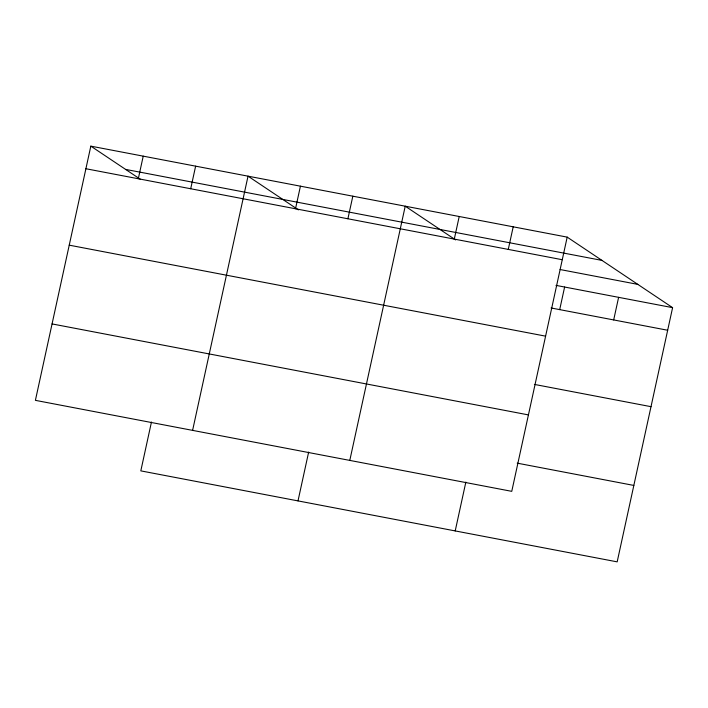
<?xml version="1.0" encoding="UTF-8"?>
<svg xmlns="http://www.w3.org/2000/svg" width="708" height="708" viewBox="0 0 708 708"><rect width="100%" height="100%" fill="white"/><g stroke="black" fill="none" stroke-linecap="round" stroke-linejoin="round"><path stroke-width="1.06" d="M90.828 146.14L35.4 400.347L511.76 491.343L567.188 237.127L90.828 146.14L140.317 179.248M138.299 178.743L143.228 156.149M190.7 188.753L195.629 166.159M151.459 422.039L140.812 470.873L617.172 561.86L672.6 307.653L567.188 237.127M192.603 430.375L248.03 176.159L298.431 209.887M295.501 208.772L300.431 186.169M347.902 218.772L352.832 196.178M298.006 500.901L308.653 452.067M349.796 460.404L405.224 206.187L455.633 239.915M454.288 239.1L459.218 216.498M508.273 249.411L513.203 226.817M455.209 530.929L465.855 482.095M559.701 309.617L564.621 287.023M613.686 319.928L618.615 297.333M125.617 169.407L601.977 260.402M85.898 168.734L562.267 259.721M560.072 269.527L637.811 284.377M555.984 285.377L672.6 307.653M551.063 307.971L667.671 330.247M69.234 245.163L545.602 336.158M534.398 384.409L651.006 406.675M52.065 323.919L528.425 414.906M517.221 463.156L633.837 485.431"/></g></svg>
